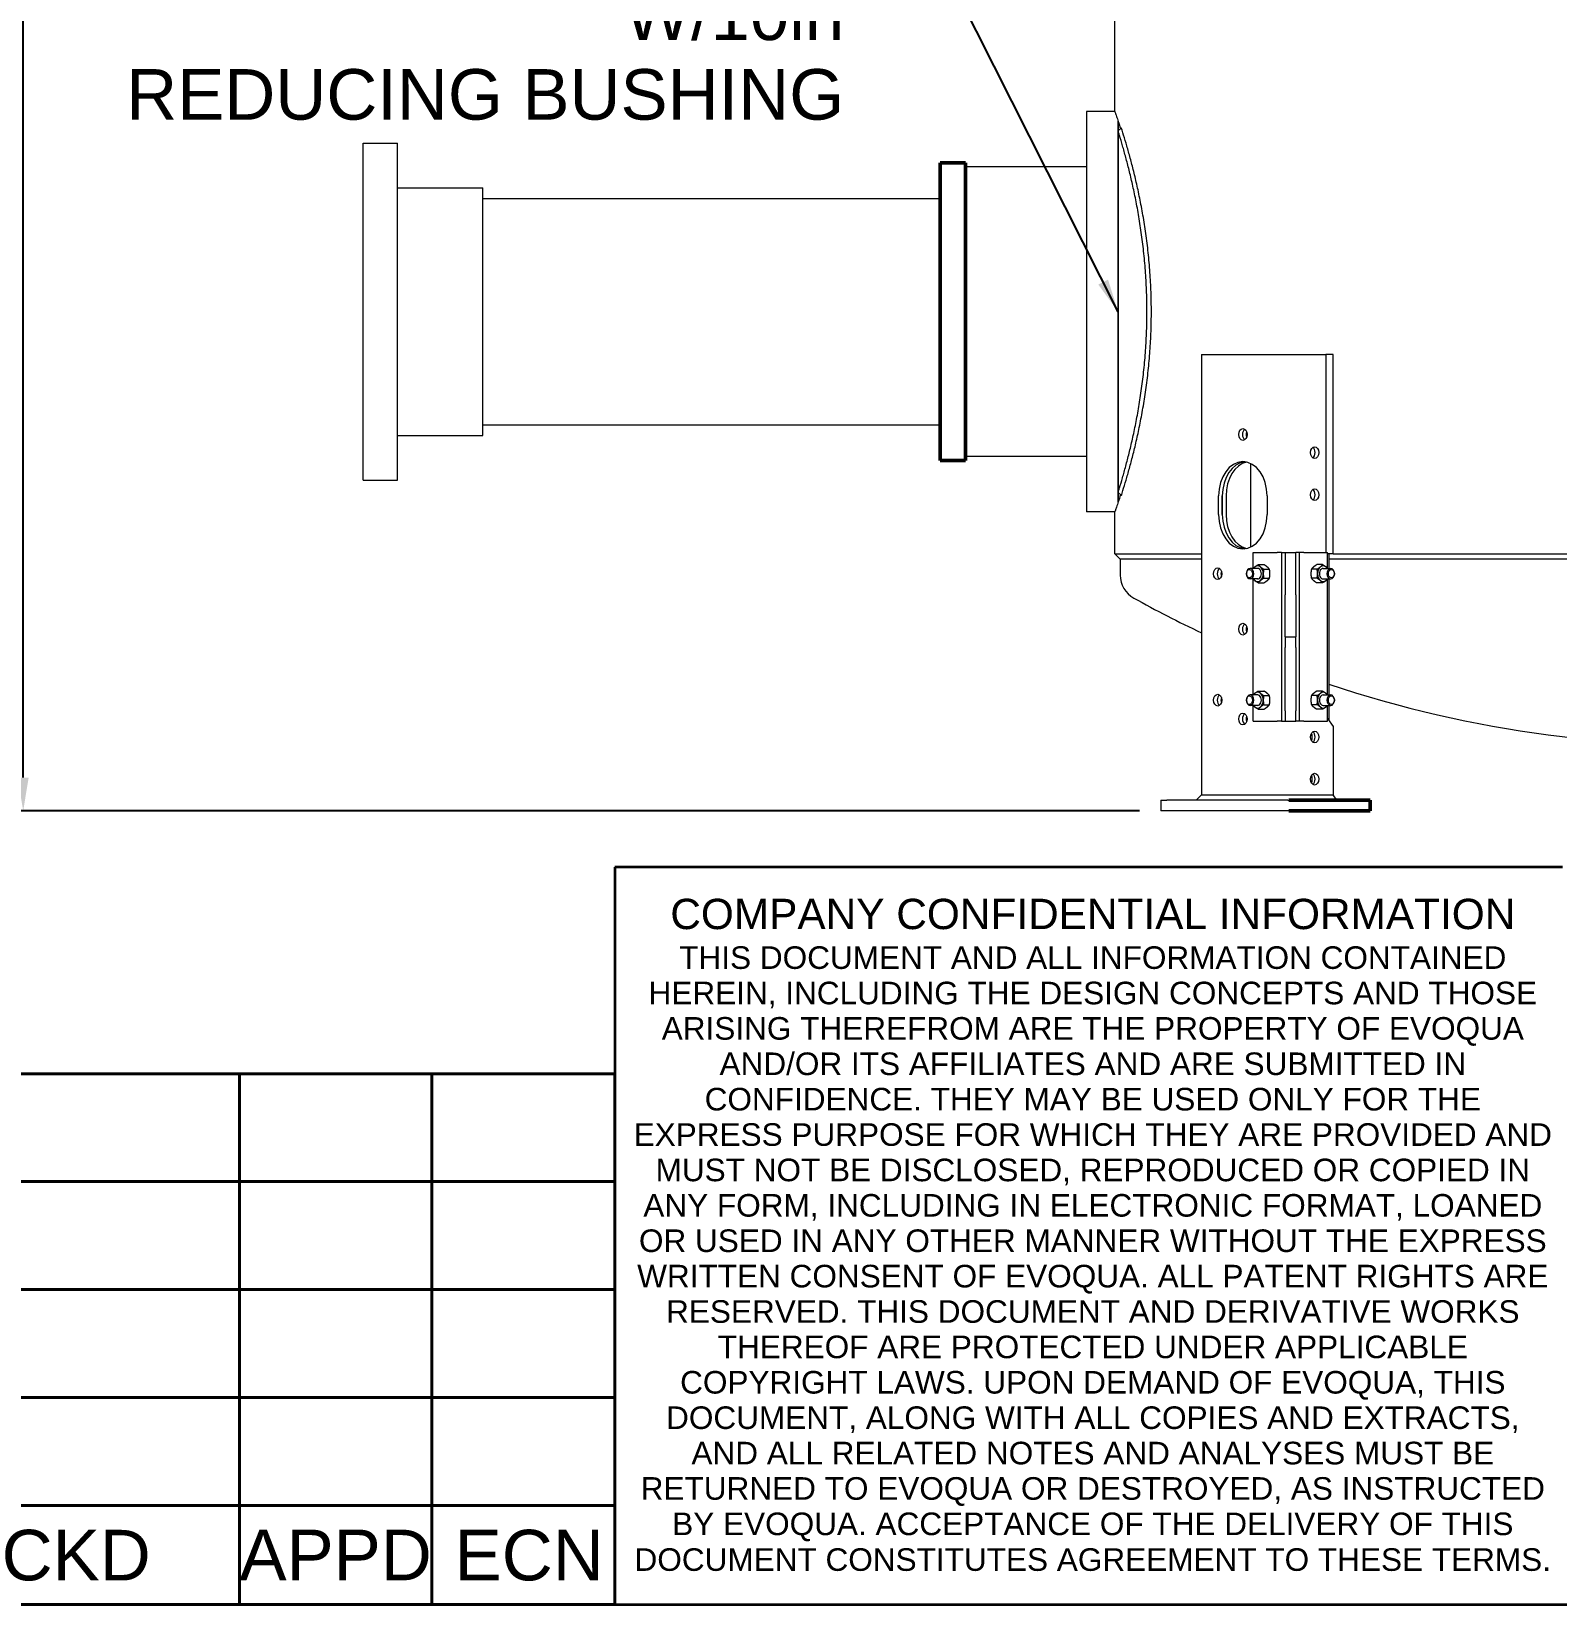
# Model space of a CAD drawing. Header units: inches. Extents: x 20 to 536, y 8 to 344.
# Drawn here: x 337.3 to 409.7, y 8 to 82.7 of the extents above; entities that cross this region are included whole.
import ezdxf
from ezdxf.enums import TextEntityAlignment as Align

# ---------------------------------------------------------------- set-up
doc = ezdxf.new("R2010")
doc.units = ezdxf.units.IN
doc.header["$LTSCALE"] = 16
doc.header["$MEASUREMENT"] = 0
doc.layers.get('0').update_dxf_attribs({"lineweight": 25})
for name, color, linetype, lineweight in [('Border', 7, 'Continuous', 35), ('Dimension (ANSI)', 7, 'Continuous', 25), ('Symbol', 7, 'Continuous', 25), ('Symbol (ANSI)', 7, 'Continuous', 25), ('Title', 7, 'Continuous', 35), ('Visible (ANSI)', 7, 'Continuous', 50)]:
    doc.layers.add(name, color=color, linetype=linetype, lineweight=lineweight)
doc.styles.add('MEMCOR Medium', font='arial.ttf')
doc.styles.get("Standard").update_dxf_attribs({"font": 'arial.ttf'})
doc.styles.add('Standard A-B-C', font='arial.ttf')
doc.styles.add('Standard D-E', font='arial.ttf')
doc.dimstyles.new('in [mm] D-E NeptuneBenson', dxfattribs={"dimscale": 16, "dimtxt": 0.15, "dimasz": 0.098425, "dimexe": 0.125, "dimexo": 0.063, "dimgap": 0.031496, "dimtad": 0, "dimtih": 1, "dimtoh": 1, "dimdec": 4, "dimrnd": 1e-08, "dimzin": 3, "dimdsep": 46, "dimlunit": 5, "dimtxsty": 'Standard D-E', "dimcen": 0.09, "dimdle": 0.393701, "dimclrd": 256, "dimclre": 256, "dimclrt": 256, "dimadec": 1, "dimazin": 1, "dimtfac": 1, "dimtofl": 0, "dimtmove": 0, "dimatfit": 3, "dimfxl": 1, "dimfrac": 1, "dimtolj": 1, "dimtzin": 4, "dimlwd": -1, "dimlwe": -1, "dimarcsym": 0})
doc.dimstyles.new('in [mm] D-E NeptuneBenson$7', dxfattribs={"dimscale": 16, "dimtxt": 0.15, "dimasz": 0.098425, "dimexe": 0.125, "dimexo": 0.063, "dimgap": 0.031496, "dimtad": 0, "dimtih": 1, "dimtoh": 1, "dimdec": 4, "dimrnd": 1e-08, "dimzin": 3, "dimdsep": 46, "dimlunit": 5, "dimtxsty": 'Standard D-E', "dimcen": 0.09, "dimdle": 0.393701, "dimclrd": 256, "dimclre": 256, "dimclrt": 256, "dimadec": 1, "dimazin": 1, "dimtfac": 1, "dimtofl": 0, "dimtmove": 0, "dimatfit": 3, "dimfxl": 1, "dimfrac": 1, "dimtolj": 1, "dimtzin": 4, "dimlwd": -1, "dimlwe": -1, "dimarcsym": 0})

# ---------------------------------------------------------------- blocks, each defined once
blk = doc.blocks.new('Borders 22x34_D')
at = {"layer": 'Border'}
blk.add_line((1.25, 0.5), (33.5, 0.5), dxfattribs=at)
blk = doc.blocks.new('Title Blocks D-E')
at = {"layer": 'Title'}
for p, q in [((18.0646, 11.4455), (15.2521, 11.4455)), ((15.2521, 11.4455), (15.2521, 9.258)), ((15.2521, 9.258), (18.0646, 9.258))]:
    blk.add_line(p, q, dxfattribs=at)
at = {"layer": 'Title', "insert": (16.6705, 11.3517), "char_height": 0.06, "width": 2.725909, "attachment_point": 2, "line_spacing_factor": 0.757101, "style": 'Standard A-B-C'}
blk.add_mtext('\\pxsm0.94;\\fArial|b0|i0;{\\H0.0900;COMPANY CONFIDENTIAL INFORMATION\\P}\\fArial|b0|i0;{\\H0.0670;THIS DOCUMENT AND ALL INFORMATION CONTAINED HEREIN, INCLUDING THE DESIGN CONCEPTS AND THOSE ARISING THEREFROM ARE THE PROPERTY OF EVOQUA AND/OR ITS AFFILIATES AND ARE SUBMITTED IN CONFIDENCE. THEY MAY BE USED ONLY FOR THE EXPRESS PURPOSE FOR WHICH THEY ARE PROVIDED AND MUST NOT BE DISCLOSED, REPRODUCED OR COPIED IN ANY FORM, INCLUDING IN ELECTRONIC FORMAT, LOANED OR USED IN ANY OTHER MANNER WITHOUT THE EXPRESS WRITTEN CONSENT OF EVOQUA. ALL PATENT RIGHTS ARE RESERVED. THIS DOCUMENT AND DERIVATIVE WORKS THEREOF ARE PROTECTED UNDER APPLICABLE COPYRIGHT LAWS. UPON DEMAND OF EVOQUA, THIS DOCUMENT, ALONG WITH ALL COPIES AND EXTRACTS, AND ALL RELATED NOTES AND ANALYSES MUST BE RETURNED TO EVOQUA OR DESTROYED, AS INSTRUCTED BY EVOQUA. ACCEPTANCE OF THE DELIVERY OF THIS DOCUMENT CONSTITUTES AGREEMENT TO THESE TERMS}\\fArial|b0|i0;{\\H0.0680;.}', dxfattribs=at)
at = {"layer": 'Title', "lineweight": 30, "flags": 63}
for tag, height, p in [('DESIGNER', 0.094, (18.4396, 11.1408)), ('CREATION_DATE', 0.094, (19.1896, 11.1408)), ('CHECKED_BY', 0.094, (18.4396, 10.7033)), ('CHECKED_DATE', 0.094, (19.1896, 10.7033)), ('ENG_APPROVED_BY', 0.094, (18.4396, 10.2658)), ('ENG_APPROVAL_DATE', 0.094, (19.1896, 10.2658)), ('MANAGER', 0.094, (18.8146, 9.8283)), ('REVISION_NUMBER', 0.12, (25.5646, 9.3768)), ('PROJECT', 0.12, (20.2833, 9.3768)), ('PART_NUMBER', 0.12, (21.7208, 9.3768)), ('@DMS_Reference', 0.12, (23.3146, 9.3768)), ('Sheet_Number', 0.12, (24.5021, 9.3768)), ('Number_of_sheets', 0.1247, (25.0646, 9.3768))]:
    blk.add_attdef(tag, text='', height=height, dxfattribs=at).set_placement(p, align=Align.MIDDLE_CENTER)
for tag, p in [('!Reference', (18.8771, 9.5267)), ('Scale_1', (18.8771, 9.308))]:
    blk.add_attdef(tag, text='', height=0.078, dxfattribs=at).set_placement(p, align=Align.BOTTOM_CENTER)
blk = doc.blocks.new('*D25')
at = {"layer": 'Defpoints', "color": 0, "transparency": 16777216}
for p in [(336.905, 144.01), (416.113, 144.01), (390.911, 45.678)]:
    blk.add_point(p, dxfattribs=at)
at = {"layer": 'Dimension (ANSI)', "transparency": 16777216}
for p, q in [((415.105, 144.01), (334.905, 144.01)), ((336.905, 142.435), (336.905, 111.916)), ((336.905, 47.253), (336.905, 94.55)), ((389.903, 45.678), (334.905, 45.678))]:
    blk.add_line(p, q, dxfattribs=at)
for points in [[(336.642, 142.435), (337.167, 142.435), (336.905, 144.01)], [(336.642, 47.253), (337.167, 47.253), (336.905, 45.678)]]:
    blk.add_solid(points, dxfattribs=at)
at = {"layer": 'Dimension (ANSI)', "transparency": 16777216, "char_height": 2.4, "attachment_point": 5, "style": 'Standard D-E'}
for s, insert in [('\\A1; \\fArial|b0|i0;98{\\H1x;\\S5#16;} in', (336.905, 106.187)), ('\\A1;[2491.0 mm]{\\P\\fArial|b0|i0;SHIPPING HEIGHT\\P\\fArial|b0|i0;REF.}', (336.905, 97.504))]:
    blk.add_mtext(s, dxfattribs=dict(at, insert=insert))
blk = doc.blocks.new('REVISION HISTORY')
at = {"layer": 'Symbol', "lineweight": 40}
for p, q in [((12.9116, 2.0747), (22.812, 2.0747)), ((21.6986, 2.0747), (21.6986, 0.7941)), ((22.2694, 2.0747), (22.2694, 0.7941)), ((22.812, 2.0747), (22.812, 0.7941)), ((12.9116, 1.7545), (22.812, 1.7545)), ((12.9116, 1.4344), (22.812, 1.4344)), ((12.9116, 1.1143), (22.812, 1.1143)), ((12.9116, 0.7941), (22.812, 0.7941)), ((21.6986, 0.5), (21.6986, 0.7941)), ((22.2694, 0.5), (22.2694, 0.7941)), ((22.812, 0.5), (22.812, 0.7941)), ((12.9116, 0.5), (22.812, 0.5))]:
    blk.add_line(p, q, dxfattribs=at)
at = {"layer": 'Symbol', "char_height": 0.15, "attachment_point": 7, "style": 'MEMCOR Medium'}
for s, insert in [('CKD', (20.9927, 0.5695)), ('APPD', (21.6984, 0.5721)), ('ECN', (22.3368, 0.5695))]:
    blk.add_mtext(s, dxfattribs=dict(at, insert=insert))

msp = doc.modelspace()

# ---------------------------------------------------------------- linework, layer by layer
at = {"layer": 'Visible (ANSI)', "linetype": 'Continuous', "lineweight": 18}
for p, q in [((388.7359, 78.86565), (388.7359, 84.36565)), ((387.38792, 78.86565), (387.38792, 59.86565)), ((388.7359, 78.86565), (387.38792, 78.86565)), ((388.88792, 78.41193), (388.88792, 60.31938)), ((388.88792, 60.31938), (388.88792, 78.41193)), ((389.04227, 78.0934), (388.88792, 77.9507)), ((353.04317, 61.36565), (353.04317, 77.36565)), ((353.04317, 77.36565), (354.66817, 77.36565)), ((354.66817, 61.36565), (354.66817, 77.36565)), ((387.38792, 76.24065), (381.63792, 76.24065)), ((354.66817, 75.24065), (358.73067, 75.24065)), ((358.73067, 63.49065), (358.73067, 75.24065)), ((358.73067, 74.74065), (380.43792, 74.74065)), ((392.84032, 67.32815), (393.04241, 67.32815)), ((392.84032, 67.32815), (392.84032, 46.42815)), ((393.04241, 67.32815), (396.58036, 67.32815)), ((396.58036, 67.32815), (397.55617, 67.32815)), ((397.55617, 67.32815), (398.74885, 67.32815)), ((398.74885, 67.32815), (398.74885, 57.92815)), ((399.09954, 67.32815), (398.74885, 67.32815)), ((399.09954, 57.86565), (399.09954, 67.32815)), ((354.66817, 63.49065), (358.73067, 63.49065)), ((358.73067, 63.99065), (380.43792, 63.99065)), ((387.38792, 62.49065), (381.63792, 62.49065)), ((395.1763, 62.1643), (395.1763, 58.192)), ((353.04317, 61.36565), (354.66817, 61.36565)), ((389.04227, 60.63791), (388.88792, 60.78061)), ((393.6588, 59.73815), (393.6588, 60.61815)), ((393.83558, 59.73815), (393.83558, 60.61815)), ((393.83558, 60.61815), (393.83558, 59.73815)), ((394.01235, 60.61815), (394.01235, 59.73815)), ((395.96397, 60.61815), (395.96397, 59.73815)), ((388.7359, 59.86565), (387.38792, 59.86565)), ((388.7359, 57.86565), (388.7359, 59.86565)), ((388.7359, 57.86565), (392.84032, 57.86565)), ((388.98792, 57.61565), (388.73792, 57.86565)), ((388.98792, 57.61565), (388.98792, 56.86539)), ((392.84032, 57.61565), (388.98792, 57.61565)), ((395.3005, 57.92815), (396.43187, 57.92815)), ((395.3005, 57.17815), (395.3005, 57.92815)), ((396.64455, 57.92815), (396.43187, 57.92815)), ((396.64455, 57.92815), (396.81826, 57.92815)), ((396.64455, 57.92815), (396.64455, 49.92815)), ((396.81826, 57.92815), (397.31826, 57.92815)), ((396.81826, 57.92815), (396.81826, 55.92815)), ((397.31826, 55.92815), (397.31826, 57.92815)), ((397.49198, 57.92815), (397.31826, 57.92815)), ((397.70466, 57.92815), (397.49198, 57.92815)), ((397.49198, 49.92815), (397.49198, 57.92815)), ((397.70466, 57.92815), (398.83603, 57.92815)), ((398.83603, 57.17815), (398.83603, 57.92815)), ((399.09954, 57.86565), (398.83603, 57.86565)), ((398.88861, 57.86565), (398.88861, 57.17815)), ((416.48792, 57.61565), (398.88861, 57.61565)), ((399.09954, 57.86565), (416.48792, 57.86565)), ((394.98033, 56.9321), (394.98035, 56.93302)), ((394.98033, 56.92421), (394.98035, 56.92329)), ((395.5141, 57.17815), (395.15709, 57.17815)), ((395.53772, 57.36117), (395.80714, 57.36117)), ((395.80289, 57.14466), (396.07231, 57.14466)), ((398.33363, 57.14466), (398.06422, 57.14466)), ((398.5988, 57.36117), (398.32938, 57.36117)), ((398.62243, 57.17815), (398.97943, 57.17815)), ((399.15619, 56.9321), (399.15618, 56.93302)), ((399.15619, 56.92421), (399.15618, 56.92329)), ((395.5141, 56.67815), (395.15709, 56.67815)), ((395.3005, 51.17815), (395.3005, 56.67815)), ((395.53772, 56.49514), (395.80714, 56.49514)), ((395.80289, 56.71165), (396.07231, 56.71165)), ((398.33363, 56.71165), (398.06422, 56.71165)), ((398.5988, 56.49514), (398.32938, 56.49514)), ((398.62243, 56.67815), (398.97943, 56.67815)), ((398.83603, 51.17815), (398.83603, 56.67815)), ((398.88861, 56.67815), (398.88861, 51.17815)), ((396.81826, 54.42815), (396.81826, 55.92815)), ((397.31826, 55.92815), (397.31826, 54.42815)), ((396.81826, 53.92815), (396.81826, 54.42815)), ((396.81826, 53.92815), (397.31826, 53.92815)), ((396.81826, 53.92815), (396.81826, 53.42815)), ((397.31826, 54.42815), (397.31826, 53.92815)), ((397.31826, 53.42815), (397.31826, 53.92815)), ((396.81826, 50.42815), (396.81826, 53.42815)), ((397.31826, 53.42815), (397.31826, 50.42815)), ((394.98033, 50.9321), (394.98035, 50.93302)), ((394.98033, 50.92421), (394.98035, 50.92329)), ((395.5141, 51.17815), (395.15709, 51.17815)), ((395.53772, 51.36117), (395.80714, 51.36117)), ((395.80289, 51.14466), (396.07231, 51.14466)), ((398.33363, 51.14466), (398.06422, 51.14466)), ((398.5988, 51.36117), (398.32938, 51.36117)), ((398.62243, 51.17815), (398.97943, 51.17815)), ((399.15619, 50.9321), (399.15618, 50.93302)), ((399.15619, 50.92421), (399.15618, 50.92329)), ((395.5141, 50.67815), (395.15709, 50.67815)), ((395.3005, 49.92815), (395.3005, 50.67815)), ((395.53772, 50.49514), (395.80714, 50.49514)), ((395.80289, 50.71165), (396.07231, 50.71165)), ((396.81826, 50.42815), (396.81826, 49.92815)), ((397.31826, 49.92815), (397.31826, 50.42815)), ((398.33363, 50.71165), (398.06422, 50.71165)), ((398.5988, 50.49514), (398.32938, 50.49514)), ((398.62243, 50.67815), (398.97943, 50.67815)), ((398.83603, 49.92815), (398.83603, 50.67815)), ((398.83603, 50.05486), (399.1024, 49.67815)), ((398.88861, 50.67815), (398.88861, 49.9805)), ((395.3005, 49.92815), (396.43187, 49.92815)), ((396.64455, 49.92815), (396.43187, 49.92815)), ((396.64455, 49.92815), (396.81826, 49.92815)), ((396.81826, 49.92815), (397.31826, 49.92815)), ((397.49198, 49.92815), (397.31826, 49.92815)), ((397.70466, 49.92815), (397.49198, 49.92815)), ((397.70466, 49.92815), (398.83603, 49.92815)), ((399.1024, 49.67815), (399.1024, 46.42815)), ((392.84032, 46.42815), (392.59032, 46.17815)), ((392.84032, 46.42815), (393.04241, 46.42815)), ((393.04241, 46.42815), (396.58036, 46.42815)), ((396.58036, 46.42815), (397.55617, 46.42815)), ((397.55617, 46.42815), (399.1024, 46.42815)), ((399.27918, 46.17815), (399.1024, 46.42815)), ((390.91104, 46.17815), (391.20393, 46.17815)), ((390.91104, 46.17815), (390.91104, 45.67815)), ((391.20393, 45.67815), (390.91104, 45.67815)), ((396.94564, 46.17815), (391.20393, 46.17815)), ((396.94564, 45.67815), (391.20393, 45.67815)), ((396.94564, 46.17815), (396.99175, 46.17815)), ((396.99175, 45.67815), (396.94564, 45.67815))]:
    msp.add_line(p, q, dxfattribs=at)
at = {"layer": 'Visible (ANSI)'}
for p, q in [((380.43792, 76.42765), (380.43792, 62.30365)), ((381.63792, 76.42765), (380.43792, 76.42765)), ((381.63792, 76.42765), (381.63792, 62.30365)), ((381.63792, 62.30365), (380.43792, 62.30365)), ((397.01897, 46.17815), (396.99175, 46.17815)), ((397.01897, 45.67815), (396.99175, 45.67815)), ((397.01897, 46.17815), (398.43319, 46.17815)), ((398.43319, 45.67815), (397.01897, 45.67815)), ((400.55451, 46.17815), (398.43319, 46.17815)), ((400.55451, 45.67815), (398.43319, 45.67815)), ((400.55451, 46.17815), (400.8474, 46.17815)), ((400.8474, 45.67815), (400.55451, 45.67815)), ((400.8474, 46.17815), (400.8474, 45.67815))]:
    msp.add_line(p, q, dxfattribs=at)
at = {"layer": 'Visible (ANSI)', "linetype": 'Continuous', "lineweight": 18}
for centre, radius, start, end in [((390.23592, 56.86539), 1.248, 180, 240.9488246), ((416.48792, 104.12565), 55.31, 240.9488246, 244.6880334), ((416.48792, 104.12565), 55.31, 251.4462535, 273.632719)]:
    msp.add_arc(centre, radius, start, end, dxfattribs=at)
for centre, major_axis in [((394.81138, 63.53815), (0, -0.28)), ((398.21852, 62.67815), (0, -0.28)), ((398.21852, 60.67815), (0, -0.28)), ((393.61517, 56.92815), (0, -0.28)), ((395.12372, 56.92815), (0, 0.20282)), ((399.01281, 56.92815), (0, -0.20282)), ((394.81138, 54.29715), (0, -0.28)), ((393.61517, 50.92815), (0, -0.28)), ((395.12372, 50.92815), (0, -0.20282)), ((399.01281, 50.92815), (0, -0.20282)), ((394.81138, 50.03415), (0, -0.28)), ((398.21852, 49.17815), (0, -0.28)), ((398.21852, 47.17815), (0, -0.28))]:
    msp.add_ellipse(centre, major_axis=major_axis, ratio=0.70710678, dxfattribs=at)
for centre, major_axis, start_param, end_param in [((394.98816, 63.53815), (0, 0.28), 0.46277012, 2.67882254), ((394.98816, 63.53815), (0, -0.28), 3.60436277, 5.82041519), ((395.16494, 63.53815), (0, -0.28), 4.24524287, 5.17953509), ((398.04174, 62.67815), (0, 0.28), 3.60436277, 5.82041519), ((394.81138, 60.61815), (0, 1.63), 4.71238898, 7.85398163), ((394.98816, 60.61815), (0, 1.63), 0.07676248, 1.57079633), ((394.98816, 60.61815), (0, 1.63), 0.07676248, 1.57079633), ((395.16494, 60.61815), (0, 1.63), 0.15398201, 1.57079633), ((398.04174, 60.67815), (0, 0.28), 3.60436277, 5.82041519), ((394.81138, 59.73815), (0, -1.63), 4.71238898, 7.85398163), ((394.98816, 59.73815), (0, -1.63), 4.71238898, 6.20642283), ((394.98816, 59.73815), (0, -1.63), 4.71238898, 6.20642283), ((395.16494, 59.73815), (0, -1.63), 4.71238898, 6.1292033), ((393.79194, 56.92815), (0, -0.28), 3.60436277, 5.82041519), ((393.96851, 56.92815), (0, -0.28), 4.24407979, 5.18069817), ((395.15709, 56.92815), (0, -0.25), 4.73185041, 10.97611285), ((395.51404, 56.92815), (0, -0.375), 3.66519143, 3.98266132), ((395.51404, 56.92815), (0, 0.375), 5.75958653, 6.80678408), ((395.51404, 56.92815), (0, -0.25014), 6.25022773, 9.45773554), ((395.51404, 56.92815), (0, 0.375), 4.71238898, 5.75958653), ((395.51404, 56.92815), (0, 0.375), 3.66519143, 4.71238898), ((398.62248, 56.92815), (0, -0.375), 3.66519143, 4.71238898), ((398.62248, 56.92815), (0, -0.375), 4.71238898, 5.75958653), ((398.62248, 56.92815), (0, 0.25014), 6.25022773, 9.45773554), ((398.62248, 56.92815), (0, 0.375), 5.75958653, 6.80678408), ((398.62248, 56.92815), (0, 0.375), 5.44211664, 5.75958653), ((398.97943, 56.92815), (0, 0.25), 4.73185041, 10.97611285), ((395.51404, 56.92815), (0, -0.375), 5.44211664, 5.75958653), ((395.51404, 56.92815), (0, -0.375), 5.75958653, 6.80678408), ((398.62248, 56.92815), (0, -0.375), 5.75958653, 6.80678408), ((398.62248, 56.92815), (0, 0.375), 3.66519143, 3.98266132), ((394.98816, 54.29715), (0, 0.28), 0.46277012, 2.67882254), ((394.98816, 54.29715), (0, -0.28), 3.60436277, 5.82041519), ((395.16494, 54.29715), (0, -0.28), 4.24524287, 5.17953509), ((393.79194, 50.92815), (0, -0.28), 3.60436277, 5.82041519), ((393.96851, 50.92815), (0, -0.28), 4.24407979, 5.18069817), ((395.15709, 50.92815), (0, -0.25), 4.73185041, 10.97611285), ((395.51404, 50.92815), (0, -0.375), 3.66519143, 3.98266132), ((395.51404, 50.92815), (0, 0.375), 5.75958653, 6.80678408), ((395.51404, 50.92815), (0, -0.25014), 6.25022773, 9.45773554), ((395.51404, 50.92815), (0, 0.375), 4.71238898, 5.75958653), ((395.51404, 50.92815), (0, 0.375), 3.66519143, 4.71238898), ((398.62248, 50.92815), (0, -0.375), 3.66519143, 4.71238898), ((398.62248, 50.92815), (0, -0.375), 4.71238898, 5.75958653), ((398.62248, 50.92815), (0, 0.25014), 6.25022773, 9.45773554), ((398.62248, 50.92815), (0, 0.375), 5.75958653, 6.80678408), ((398.62248, 50.92815), (0, 0.375), 5.44211664, 5.75958653), ((398.97943, 50.92815), (0, 0.25), 4.73185041, 10.97611285), ((394.98816, 50.03415), (0, 0.28), 0.46277012, 2.67882254), ((394.98816, 50.03415), (0, -0.28), 3.60436277, 5.82041519), ((395.16494, 50.03415), (0, -0.28), 4.24524287, 5.17953509), ((395.51404, 50.92815), (0, -0.375), 5.44211664, 5.75958653), ((395.51404, 50.92815), (0, -0.375), 5.75958653, 6.80678408), ((398.62248, 50.92815), (0, -0.375), 5.75958653, 6.80678408), ((398.62248, 50.92815), (0, 0.375), 3.66519143, 3.98266132), ((397.90644, 49.17415), (0, -0.28), 0.91687417, 2.24284416), ((398.04174, 49.17815), (0, 0.28), 3.60436277, 5.82041519), ((397.90644, 47.17415), (0, -0.28), 0.91687417, 2.24284416), ((398.04174, 47.17815), (0, 0.28), 3.60436277, 5.82041519)]:
    msp.add_ellipse(centre, major_axis=major_axis, ratio=0.70710678, start_param=start_param, end_param=end_param, dxfattribs=at)
for points, knots in [([(388.7359, 78.86565), (388.7359, 78.86565), (388.74082, 78.85131), (388.76106, 78.79193), (388.77639, 78.74689), (388.81725, 78.62548), (388.8428, 78.5491), (388.9032, 78.36561), (388.93807, 78.25851), (388.98516, 78.11079), (388.99368, 78.08398), (389.00237, 78.0565)], [110.04255521, 110.04255521, 110.04255521, 110.04255521, 112.33451331, 112.33451331, 114.62647141, 114.62647141, 116.91842951, 116.91842951, 119.21038761, 119.21038761, 119.70319008, 119.70319008, 119.70319008, 119.70319008]), ([(388.88792, 60.78061), (388.90968, 60.85055), (388.93235, 60.92423), (389.00119, 61.1508), (389.04948, 61.31341), (389.14956, 61.66134), (389.20135, 61.84667), (389.30588, 62.23534), (389.35862, 62.43867), (389.46258, 62.85771), (389.51564, 63.0808), (389.62142, 63.55147), (389.67412, 63.79905), (389.77653, 64.31535), (389.82623, 64.58409), (389.9201, 65.13874), (389.96426, 65.42465), (390.04476, 66.00898), (390.08115, 66.30768), (390.14439, 66.91303), (390.17124, 67.21968), (390.21427, 67.83535), (390.23046, 68.14441), (390.25187, 68.75911), (390.25708, 69.06475), (390.25708, 69.66656), (390.25187, 69.9722), (390.23046, 70.5869), (390.21427, 70.89596), (390.17124, 71.51163), (390.14439, 71.81827), (390.08115, 72.42362), (390.04476, 72.72233), (389.96426, 73.30666), (389.9201, 73.59257), (389.82623, 74.14721), (389.77653, 74.41596), (389.67412, 74.93226), (389.62142, 75.17984), (389.51564, 75.6505), (389.46258, 75.8736), (389.35862, 76.29263), (389.30588, 76.49597), (389.20135, 76.88464), (389.14956, 77.06997), (389.04948, 77.4179), (389.00119, 77.58051), (388.93235, 77.80708), (388.90968, 77.88075), (388.88792, 77.9507)], [-99.75736509, -99.75736509, -99.75736509, -99.75736509, -98.5730663, -98.5730663, -96.28131906, -96.28131906, -93.98957181, -93.98957181, -91.69782457, -91.69782457, -89.40491337, -89.40491337, -87.11200218, -87.11200218, -84.81909098, -84.81909098, -82.52617979, -82.52617979, -80.23326859, -80.23326859, -77.9403574, -77.9403574, -75.6474462, -75.6474462, -73.35453501, -73.35453501, -71.06162381, -71.06162381, -68.76871262, -68.76871262, -66.47580142, -66.47580142, -64.18289023, -64.18289023, -61.88997903, -61.88997903, -59.59706784, -59.59706784, -57.30415665, -57.30415665, -55.01124545, -55.01124545, -52.71949821, -52.71949821, -50.42775096, -50.42775096, -48.13600372, -48.13600372, -46.95170493, -46.95170493, -46.95170493, -46.95170493]), ([(389.04227, 60.63791), (389.06573, 60.71169), (389.09023, 60.78958), (389.16269, 61.02308), (389.2128, 61.18821), (389.31663, 61.54152), (389.37036, 61.72971), (389.47883, 62.12435), (389.53357, 62.3308), (389.64147, 62.75625), (389.69655, 62.98276), (389.80637, 63.46065), (389.86109, 63.71202), (389.96745, 64.23625), (390.01909, 64.50913), (390.11661, 65.07234), (390.1625, 65.36266), (390.24617, 65.95605), (390.284, 66.25941), (390.34975, 66.87421), (390.37767, 67.18567), (390.42243, 67.81103), (390.43927, 68.12497), (390.46154, 68.74942), (390.46696, 69.05993), (390.46696, 69.67138), (390.46154, 69.98188), (390.43927, 70.60634), (390.42243, 70.92028), (390.37767, 71.54564), (390.34975, 71.85709), (390.284, 72.4719), (390.24617, 72.77525), (390.1625, 73.36865), (390.11661, 73.65897), (390.01909, 74.22217), (389.96745, 74.49505), (389.86109, 75.01929), (389.80637, 75.27066), (389.69655, 75.74855), (389.64147, 75.97506), (389.53357, 76.40051), (389.47883, 76.60696), (389.37036, 77.0016), (389.31663, 77.18979), (389.2128, 77.5431), (389.16269, 77.70823), (389.09023, 77.94173), (389.06573, 78.01962), (389.04227, 78.0934)], [47.64973008, 47.64973008, 47.64973008, 47.64973008, 48.90496364, 48.90496364, 51.23327956, 51.23327956, 53.56159547, 53.56159547, 55.88991139, 55.88991139, 58.21951848, 58.21951848, 60.54912558, 60.54912558, 62.87873267, 62.87873267, 65.20833976, 65.20833976, 67.53794686, 67.53794686, 69.86755395, 69.86755395, 72.19716105, 72.19716105, 74.52676814, 74.52676814, 76.85637524, 76.85637524, 79.18598233, 79.18598233, 81.51558943, 81.51558943, 83.84519652, 83.84519652, 86.17480362, 86.17480362, 88.50441071, 88.50441071, 90.8340178, 90.8340178, 93.1636249, 93.1636249, 95.49194081, 95.49194081, 97.82025673, 97.82025673, 100.14857264, 100.14857264, 101.40380621, 101.40380621, 101.40380621, 101.40380621]), ([(389.00237, 60.67481), (388.99368, 60.64733), (388.98516, 60.62052), (388.93807, 60.4728), (388.9032, 60.36569), (388.8428, 60.18221), (388.81725, 60.10583), (388.77639, 59.98442), (388.76106, 59.93938), (388.74082, 59.88), (388.7359, 59.86565), (388.7359, 59.86565)], [27.02021687, 27.02021687, 27.02021687, 27.02021687, 27.51301934, 27.51301934, 29.80497744, 29.80497744, 32.09693554, 32.09693554, 34.38889364, 34.38889364, 36.68085174, 36.68085174, 36.68085174, 36.68085174])]:
    msp.add_open_spline(points, degree=3, knots=knots, dxfattribs=at)
for points, weights in [([(395.30162, 57.17815), (395.33737, 57.21691), (395.38146, 57.25291)], [1.01566285889, 1.02690849784, 1]), ([(395.38146, 57.25291), (395.44299, 57.30315), (395.53772, 57.36117)], [1, 1.0379548493, 1]), ([(395.53772, 57.36117), (395.58509, 57.30315), (395.64662, 57.25291)], [1, 1.0379548493, 1]), ([(395.64662, 57.25291), (395.70816, 57.20267), (395.80289, 57.14466)], [1, 1.0379548493, 1]), ([(395.80289, 57.14466), (395.77921, 57.02863), (395.77921, 56.92815)], [1, 1.0379548493, 1]), ([(395.77921, 56.92815), (395.77921, 56.82767), (395.80289, 56.71165)], [1, 1.0379548493, 1]), ([(395.96341, 57.25291), (395.90188, 57.30315), (395.80714, 57.36117)], [1, 1.0379548493, 1]), ([(396.07231, 57.14466), (396.02494, 57.20267), (395.96341, 57.25291)], [1, 1.0379548493, 1]), ([(396.09599, 56.92815), (396.09599, 57.02863), (396.07231, 57.14466)], [1, 1.0379548493, 1]), ([(396.07231, 56.71165), (396.09599, 56.82767), (396.09599, 56.92815)], [1, 1.0379548493, 1]), ([(398.06422, 57.14466), (398.04053, 57.02863), (398.04053, 56.92815)], [1, 1.0379548493, 1]), ([(398.04053, 56.92815), (398.04053, 56.82767), (398.06422, 56.71165)], [1, 1.0379548493, 1]), ([(398.17312, 57.25291), (398.11158, 57.20267), (398.06422, 57.14466)], [1, 1.0379548493, 1]), ([(398.32938, 57.36117), (398.23465, 57.30315), (398.17312, 57.25291)], [1, 1.0379548493, 1]), ([(398.33363, 57.14466), (398.42837, 57.20267), (398.4899, 57.25291)], [1, 1.0379548493, 1]), ([(398.35732, 56.92815), (398.35732, 57.02863), (398.33363, 57.14466)], [1, 1.0379548493, 1]), ([(398.33363, 56.71165), (398.35732, 56.82767), (398.35732, 56.92815)], [1, 1.0379548493, 1]), ([(398.4899, 57.25291), (398.55143, 57.30315), (398.5988, 57.36117)], [1, 1.0379548493, 1]), ([(398.5988, 57.36117), (398.69353, 57.30315), (398.75507, 57.25291)], [1, 1.0379548493, 1]), ([(398.75507, 57.25291), (398.79916, 57.21691), (398.83491, 57.17815)], [1, 1.02690849784, 1.01566285889]), ([(395.38146, 56.60339), (395.33737, 56.6394), (395.30162, 56.67815)], [1, 1.02690849784, 1.01566285889]), ([(395.53772, 56.49514), (395.44299, 56.55315), (395.38146, 56.60339)], [1, 1.0379548493, 1]), ([(395.64662, 56.60339), (395.58509, 56.55315), (395.53772, 56.49514)], [1, 1.0379548493, 1]), ([(395.80289, 56.71165), (395.70816, 56.65363), (395.64662, 56.60339)], [1, 1.0379548493, 1]), ([(395.80714, 56.49514), (395.90188, 56.55315), (395.96341, 56.60339)], [1, 1.0379548493, 1]), ([(395.96341, 56.60339), (396.02494, 56.65363), (396.07231, 56.71165)], [1, 1.0379548493, 1]), ([(398.06422, 56.71165), (398.11158, 56.65363), (398.17312, 56.60339)], [1, 1.0379548493, 1]), ([(398.17312, 56.60339), (398.23465, 56.55315), (398.32938, 56.49514)], [1, 1.0379548493, 1]), ([(398.4899, 56.60339), (398.42837, 56.65363), (398.33363, 56.71165)], [1, 1.0379548493, 1]), ([(398.5988, 56.49514), (398.55143, 56.55315), (398.4899, 56.60339)], [1, 1.0379548493, 1]), ([(398.75507, 56.60339), (398.69353, 56.55315), (398.5988, 56.49514)], [1, 1.0379548493, 1]), ([(398.83491, 56.67815), (398.79916, 56.6394), (398.75507, 56.60339)], [1.01566285889, 1.02690849784, 1]), ([(395.30162, 51.17815), (395.33737, 51.21691), (395.38146, 51.25291)], [1.01566285889, 1.02690849784, 1]), ([(395.38146, 51.25291), (395.44299, 51.30315), (395.53772, 51.36117)], [1, 1.0379548493, 1]), ([(395.53772, 51.36117), (395.58509, 51.30315), (395.64662, 51.25291)], [1, 1.0379548493, 1]), ([(395.64662, 51.25291), (395.70816, 51.20267), (395.80289, 51.14466)], [1, 1.0379548493, 1]), ([(395.80289, 51.14466), (395.77921, 51.02863), (395.77921, 50.92815)], [1, 1.0379548493, 1]), ([(395.77921, 50.92815), (395.77921, 50.82767), (395.80289, 50.71165)], [1, 1.0379548493, 1]), ([(395.96341, 51.25291), (395.90188, 51.30315), (395.80714, 51.36117)], [1, 1.0379548493, 1]), ([(396.07231, 51.14466), (396.02494, 51.20267), (395.96341, 51.25291)], [1, 1.0379548493, 1]), ([(396.09599, 50.92815), (396.09599, 51.02863), (396.07231, 51.14466)], [1, 1.0379548493, 1]), ([(396.07231, 50.71165), (396.09599, 50.82767), (396.09599, 50.92815)], [1, 1.0379548493, 1]), ([(398.06422, 51.14466), (398.04053, 51.02863), (398.04053, 50.92815)], [1, 1.0379548493, 1]), ([(398.04053, 50.92815), (398.04053, 50.82767), (398.06422, 50.71165)], [1, 1.0379548493, 1]), ([(398.17312, 51.25291), (398.11158, 51.20267), (398.06422, 51.14466)], [1, 1.0379548493, 1]), ([(398.32938, 51.36117), (398.23465, 51.30315), (398.17312, 51.25291)], [1, 1.0379548493, 1]), ([(398.33363, 51.14466), (398.42837, 51.20267), (398.4899, 51.25291)], [1, 1.0379548493, 1]), ([(398.35732, 50.92815), (398.35732, 51.02863), (398.33363, 51.14466)], [1, 1.0379548493, 1]), ([(398.33363, 50.71165), (398.35732, 50.82767), (398.35732, 50.92815)], [1, 1.0379548493, 1]), ([(398.4899, 51.25291), (398.55143, 51.30315), (398.5988, 51.36117)], [1, 1.0379548493, 1]), ([(398.5988, 51.36117), (398.69353, 51.30315), (398.75507, 51.25291)], [1, 1.0379548493, 1]), ([(398.75507, 51.25291), (398.79916, 51.21691), (398.83491, 51.17815)], [1, 1.02690849784, 1.01566285889]), ([(395.38146, 50.60339), (395.33737, 50.6394), (395.30162, 50.67815)], [1, 1.02690849784, 1.01566285889]), ([(395.53772, 50.49514), (395.44299, 50.55315), (395.38146, 50.60339)], [1, 1.0379548493, 1]), ([(395.64662, 50.60339), (395.58509, 50.55315), (395.53772, 50.49514)], [1, 1.0379548493, 1]), ([(395.80289, 50.71165), (395.70816, 50.65363), (395.64662, 50.60339)], [1, 1.0379548493, 1]), ([(395.80714, 50.49514), (395.90188, 50.55315), (395.96341, 50.60339)], [1, 1.0379548493, 1]), ([(395.96341, 50.60339), (396.02494, 50.65363), (396.07231, 50.71165)], [1, 1.0379548493, 1]), ([(398.06422, 50.71165), (398.11158, 50.65363), (398.17312, 50.60339)], [1, 1.0379548493, 1]), ([(398.17312, 50.60339), (398.23465, 50.55315), (398.32938, 50.49514)], [1, 1.0379548493, 1]), ([(398.4899, 50.60339), (398.42837, 50.65363), (398.33363, 50.71165)], [1, 1.0379548493, 1]), ([(398.5988, 50.49514), (398.55143, 50.55315), (398.4899, 50.60339)], [1, 1.0379548493, 1]), ([(398.75507, 50.60339), (398.69353, 50.55315), (398.5988, 50.49514)], [1, 1.0379548493, 1]), ([(398.83491, 50.67815), (398.79916, 50.6394), (398.75507, 50.60339)], [1.01566285889, 1.02690849784, 1])]:
    msp.add_rational_spline(points, weights, degree=2, dxfattribs=at)

# ---------------------------------------------------------------- block references
at = {"xscale": 16, "yscale": 16, "zscale": 16}
for name, p in [('Borders 22x34_D', (0, 0)), ('Title Blocks D-E', (120.95879, -140.12762))]:
    msp.add_blockref(name, p, dxfattribs=at)
at = {"layer": 'Symbol', "xscale": 16, "yscale": 16, "zscale": 16}
msp.add_blockref('REVISION HISTORY', (0, 0), dxfattribs=at)

# ---------------------------------------------------------------- texts
at = {"layer": 'Symbol (ANSI)', "insert": (375.88129, 92.21256), "char_height": 2.4000001, "width": 34.0975634, "attachment_point": 3, "line_spacing_factor": 0.944221, "style": 'Standard D-E'}
msp.add_mtext('\\fArial|b0|i0;12in [DN300]\\P\\fArial|b0|i0;INFLUENT CONN.\\P\\fArial|b0|i0;W/10in\\P\\fArial|b0|i0;REDUCING BUSHING', dxfattribs=at)

# ---------------------------------------------------------------- dimensions: what is measured, and where the dimension line sits
at = {"layer": 'Dimension (ANSI)'}
dim = msp.add_linear_dim(base=(336.904721, 144.009798), p1=(390.911041, 45.678154), p2=(416.112922, 144.009798), angle=90, text=' \\fArial|b0|i0;<> in\\X[2491.0 mm]{\\P\\fArial|b0|i0;SHIPPING HEIGHT\\P\\fArial|b0|i0;REF.}', dimstyle='in [mm] D-E NeptuneBenson', override={"dimgap": 0.031496, "dimdec": 4, "dimpost": '', "dimtol": 0, "dimlim": 0, "dimtp": 0, "dimtm": 0, "dimtdec": 2, "dimatfit": 1}, dxfattribs=at)
dim.commit()
dim.dimension.update_dxf_attribs({"geometry": '*D25', "text_midpoint": (336.904721, 103.232832), "dimtype": 160})

# ---------------------------------------------------------------- leaders
at = {"layer": 'Symbol (ANSI)', "annotation_type": 0, "has_hookline": 1, "hookline_direction": 1, "text_width": 33.61637}
msp.add_leader([(388.88792, 69.36565), (377.96003, 91.01256), (376.38523, 91.01256)], dimstyle='in [mm] D-E NeptuneBenson$7', override={"dimtad": 0}, dxfattribs=at)

doc.saveas('drawing.dxf')
